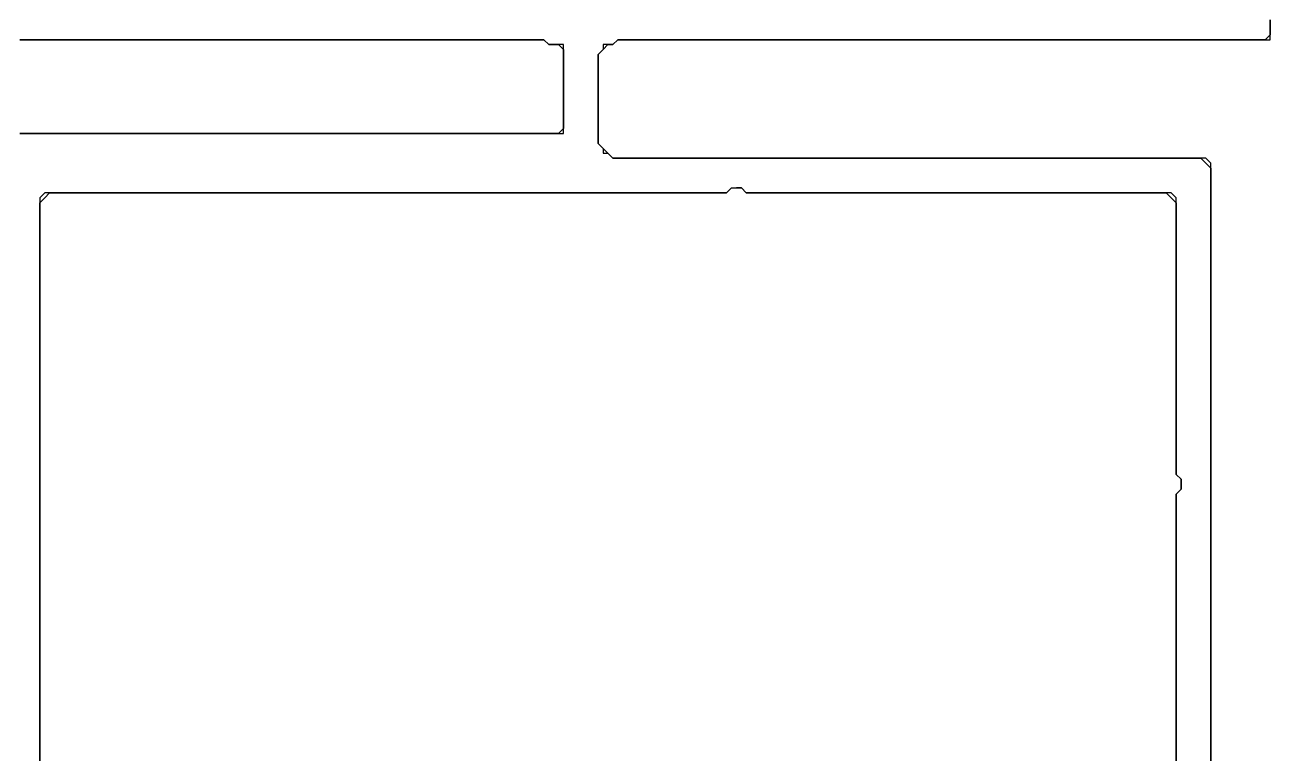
# Model space of a CAD drawing. Header units: metres. Extents: x 39 to 1548, y -1178 to -105.
# Drawn here: x 1196 to 1448, y -554.6 to -406 of the extents above; entities that cross this region are included whole.
import ezdxf

# ---------------------------------------------------------------- set-up
doc = ezdxf.new("R2010")
doc.units = ezdxf.units.M

msp = doc.modelspace()

# ---------------------------------------------------------------- linework, layer by layer
for points in [[(1448, -405), (1448, -406), (1448, -407), (1448, -408), (1447, -409), (1446, -409), (1445, -409), (1444, -409), (1443, -409), (1442, -409), (1441, -409), (1440, -409), (1439, -409), (1438, -409), (1437, -409), (1436, -409), (1435, -409), (1434, -409), (1433, -409), (1432, -409), (1431, -409), (1430, -409), (1429, -409), (1428, -409), (1427, -409), (1426, -409), (1425, -409), (1424, -409), (1423, -409), (1422, -409), (1421, -409), (1420, -409), (1419, -409), (1418, -409), (1417, -409), (1416, -409), (1415, -409), (1414, -409), (1413, -409), (1412, -409), (1411, -409), (1410, -409), (1409, -409), (1408, -409), (1407, -409), (1406, -409), (1405, -409), (1404, -409), (1403, -409), (1402, -409), (1401, -409), (1400, -409), (1399, -409), (1398, -409), (1397, -409), (1396, -409), (1395, -409), (1394, -409), (1393, -409), (1392, -409), (1391, -409), (1390, -409), (1389, -409), (1388, -409), (1387, -409), (1386, -409), (1385, -409), (1384, -409), (1383, -409), (1382, -409), (1381, -409), (1380, -409), (1379, -409), (1378, -409), (1377, -409), (1376, -409), (1375, -409), (1374, -409), (1373, -409), (1372, -409), (1371, -409), (1370, -409), (1369, -409), (1368, -409), (1367, -409), (1366, -409), (1365, -409), (1364, -409), (1363, -409), (1362, -409), (1361, -409), (1360, -409), (1359, -409), (1358, -409), (1357, -409), (1356, -409), (1355, -409), (1354, -409), (1353, -409), (1352, -409), (1351, -409), (1350, -409), (1349, -409), (1348, -409), (1347, -409), (1346, -409), (1345, -409), (1344, -409), (1343, -409), (1342, -409), (1341, -409), (1340, -409), (1339, -409), (1338, -409), (1337, -409), (1336, -409), (1335, -409), (1334, -409), (1333, -409), (1332, -409), (1331, -409), (1330, -409), (1329, -409), (1328, -409), (1327, -409), (1326, -409), (1325, -409), (1324, -409), (1323, -409), (1322, -409), (1321, -409), (1320, -409), (1319, -409), (1318, -409), (1317, -409), (1316, -409), (1315, -410), (1314, -410), (1313, -410), (1313, -411), (1312, -412), (1312, -413), (1312, -414), (1312, -415), (1312, -416), (1312, -417), (1312, -418), (1312, -419), (1312, -420), (1312, -421), (1312, -422), (1312, -423), (1312, -424), (1312, -425), (1312, -426), (1312, -427), (1312, -428), (1312, -429), (1312, -430), (1313, -431), (1313, -432), (1314, -432), (1315, -433), (1316, -433), (1317, -433), (1318, -433), (1319, -433), (1320, -433), (1321, -433), (1322, -433), (1323, -433), (1324, -433), (1325, -433), (1326, -433), (1327, -433), (1328, -433), (1329, -433), (1330, -433), (1331, -433), (1332, -433), (1333, -433), (1334, -433), (1335, -433), (1336, -433), (1337, -433), (1338, -433), (1339, -433), (1340, -433), (1341, -433), (1342, -433), (1343, -433), (1344, -433), (1345, -433), (1346, -433), (1347, -433), (1348, -433), (1349, -433), (1350, -433), (1351, -433), (1352, -433), (1353, -433), (1354, -433), (1355, -433), (1356, -433), (1357, -433), (1358, -433), (1359, -433), (1360, -433), (1361, -433), (1362, -433), (1363, -433), (1364, -433), (1365, -433), (1366, -433), (1367, -433), (1368, -433), (1369, -433), (1370, -433), (1371, -433), (1372, -433), (1373, -433), (1374, -433), (1375, -433), (1376, -433), (1377, -433), (1378, -433), (1379, -433), (1380, -433), (1381, -433), (1382, -433), (1383, -433), (1384, -433), (1385, -433), (1386, -433), (1387, -433), (1388, -433), (1389, -433), (1390, -433), (1391, -433), (1392, -433), (1393, -433), (1394, -433), (1395, -433), (1396, -433), (1397, -433), (1398, -433), (1399, -433), (1400, -433), (1401, -433), (1402, -433), (1403, -433), (1404, -433), (1405, -433), (1406, -433), (1407, -433), (1408, -433), (1409, -433), (1410, -433), (1411, -433), (1412, -433), (1413, -433), (1414, -433), (1415, -433), (1416, -433), (1417, -433), (1418, -433), (1419, -433), (1420, -433), (1421, -433), (1422, -433), (1423, -433), (1424, -433), (1425, -433), (1426, -433), (1427, -433), (1428, -433), (1429, -433), (1430, -433), (1431, -433), (1432, -433), (1433, -433), (1434, -433), (1435, -434), (1436, -435), (1436, -436), (1436, -437), (1436, -438), (1436, -439), (1436, -440), (1436, -441), (1436, -442), (1436, -443), (1436, -444), (1436, -445), (1436, -446), (1436, -447), (1436, -448), (1436, -449), (1436, -450), (1436, -451), (1436, -452), (1436, -453), (1436, -454), (1436, -455), (1436, -456), (1436, -457), (1436, -458), (1436, -459), (1436, -460), (1436, -461), (1436, -462), (1436, -463), (1436, -464), (1436, -465), (1436, -466), (1436, -467), (1436, -468), (1436, -469), (1436, -470), (1436, -471), (1436, -472), (1436, -473), (1436, -474), (1436, -475), (1436, -476), (1436, -477), (1436, -478), (1436, -479), (1436, -480), (1436, -481), (1436, -482), (1436, -483), (1436, -484), (1436, -485), (1436, -486), (1436, -487), (1436, -488), (1436, -489), (1436, -490), (1436, -491), (1436, -492), (1436, -493), (1436, -494), (1436, -495), (1436, -496), (1436, -497), (1436, -498), (1436, -499), (1436, -500), (1436, -501), (1436, -502), (1436, -503), (1436, -504), (1436, -505), (1436, -506), (1436, -507), (1436, -508), (1436, -509), (1436, -510), (1436, -511), (1436, -512), (1436, -513), (1436, -514), (1436, -515), (1436, -516), (1436, -517), (1436, -518), (1436, -519), (1436, -520), (1436, -521), (1436, -522), (1436, -523), (1436, -524), (1436, -525), (1436, -526), (1436, -527), (1436, -528), (1436, -529), (1436, -530), (1436, -531), (1436, -532), (1436, -533), (1436, -534), (1436, -535), (1436, -536), (1436, -537), (1436, -538), (1436, -539), (1436, -540), (1436, -541), (1436, -542), (1436, -543), (1436, -544), (1436, -545), (1436, -546), (1436, -547), (1436, -548), (1436, -549), (1436, -550), (1436, -551), (1436, -552), (1436, -553), (1436, -554), (1436, -555)], [(1436, -555), (1436, -554), (1436, -553), (1436, -552), (1436, -551), (1436, -550), (1436, -549), (1436, -548), (1436, -547), (1436, -546), (1436, -545), (1436, -544), (1436, -543), (1436, -542), (1436, -541), (1436, -540), (1436, -539), (1436, -538), (1436, -537), (1436, -536), (1436, -535), (1436, -534), (1436, -533), (1436, -532), (1436, -531), (1436, -530), (1436, -529), (1436, -528), (1436, -527), (1436, -526), (1436, -525), (1436, -524), (1436, -523), (1436, -522), (1436, -521), (1436, -520), (1436, -519), (1436, -518), (1436, -517), (1436, -516), (1436, -515), (1436, -514), (1436, -513), (1436, -512), (1436, -511), (1436, -510), (1436, -509), (1436, -508), (1436, -507), (1436, -506), (1436, -505), (1436, -504), (1436, -503), (1436, -502), (1436, -501), (1436, -500), (1436, -499), (1436, -498), (1436, -497), (1436, -496), (1436, -495), (1436, -494), (1436, -493), (1436, -492), (1436, -491), (1436, -490), (1436, -489), (1436, -488), (1436, -487), (1436, -486), (1436, -485), (1436, -484), (1436, -483), (1436, -482), (1436, -481), (1436, -480), (1436, -479), (1436, -478), (1436, -477), (1436, -476), (1436, -475), (1436, -474), (1436, -473), (1436, -472), (1436, -471), (1436, -470), (1436, -469), (1436, -468), (1436, -467), (1436, -466), (1436, -465), (1436, -464), (1436, -463), (1436, -462), (1436, -461), (1436, -460), (1436, -459), (1436, -458), (1436, -457), (1436, -456), (1436, -455), (1436, -454), (1436, -453), (1436, -452), (1436, -451), (1436, -450), (1436, -449), (1436, -448), (1436, -447), (1436, -446), (1436, -445), (1436, -444), (1436, -443), (1436, -442), (1436, -441), (1436, -440), (1436, -439), (1436, -438), (1436, -437), (1436, -436), (1436, -435), (1436, -434), (1435, -433), (1434, -433), (1433, -433), (1432, -433), (1431, -433), (1430, -433), (1429, -433), (1428, -433), (1427, -433), (1426, -433), (1425, -433), (1424, -433), (1423, -433), (1422, -433), (1421, -433), (1420, -433), (1419, -433), (1418, -433), (1417, -433), (1416, -433), (1415, -433), (1414, -433), (1413, -433), (1412, -433), (1411, -433), (1410, -433), (1409, -433), (1408, -433), (1407, -433), (1406, -433), (1405, -433), (1404, -433), (1403, -433), (1402, -433), (1401, -433), (1400, -433), (1399, -433), (1398, -433), (1397, -433), (1396, -433), (1395, -433), (1394, -433), (1393, -433), (1392, -433), (1391, -433), (1390, -433), (1389, -433), (1388, -433), (1387, -433), (1386, -433), (1385, -433), (1384, -433), (1383, -433), (1382, -433), (1381, -433), (1380, -433), (1379, -433), (1378, -433), (1377, -433), (1376, -433), (1375, -433), (1374, -433), (1373, -433), (1372, -433), (1371, -433), (1370, -433), (1369, -433), (1368, -433), (1367, -433), (1366, -433), (1365, -433), (1364, -433), (1363, -433), (1362, -433), (1361, -433), (1360, -433), (1359, -433), (1358, -433), (1357, -433), (1356, -433), (1355, -433), (1354, -433), (1353, -433), (1352, -433), (1351, -433), (1350, -433), (1349, -433), (1348, -433), (1347, -433), (1346, -433), (1345, -433), (1344, -433), (1343, -433), (1342, -433), (1341, -433), (1340, -433), (1339, -433), (1338, -433), (1337, -433), (1336, -433), (1335, -433), (1334, -433), (1333, -433), (1332, -433), (1331, -433), (1330, -433), (1329, -433), (1328, -433), (1327, -433), (1326, -433), (1325, -433), (1324, -433), (1323, -433), (1322, -433), (1321, -433), (1320, -433), (1319, -433), (1318, -433), (1317, -433), (1316, -433), (1315, -433), (1314, -432), (1313, -431), (1312, -430), (1312, -429), (1312, -428), (1312, -427), (1312, -426), (1312, -425), (1312, -424), (1312, -423), (1312, -422), (1312, -421), (1312, -420), (1312, -419), (1312, -418), (1312, -417), (1312, -416), (1312, -415), (1312, -414), (1312, -413), (1312, -412), (1313, -411), (1314, -410), (1315, -410), (1316, -409), (1317, -409), (1318, -409), (1319, -409), (1320, -409), (1321, -409), (1322, -409), (1323, -409), (1324, -409), (1325, -409), (1326, -409), (1327, -409), (1328, -409), (1329, -409), (1330, -409), (1331, -409), (1332, -409), (1333, -409), (1334, -409), (1335, -409), (1336, -409), (1337, -409), (1338, -409), (1339, -409), (1340, -409), (1341, -409), (1342, -409), (1343, -409), (1344, -409), (1345, -409), (1346, -409), (1347, -409), (1348, -409), (1349, -409), (1350, -409), (1351, -409), (1352, -409), (1353, -409), (1354, -409), (1355, -409), (1356, -409), (1357, -409), (1358, -409), (1359, -409), (1360, -409), (1361, -409), (1362, -409), (1363, -409), (1364, -409), (1365, -409), (1366, -409), (1367, -409), (1368, -409), (1369, -409), (1370, -409), (1371, -409), (1372, -409), (1373, -409), (1374, -409), (1375, -409), (1376, -409), (1377, -409), (1378, -409), (1379, -409), (1380, -409), (1381, -409), (1382, -409), (1383, -409), (1384, -409), (1385, -409), (1386, -409), (1387, -409), (1388, -409), (1389, -409), (1390, -409), (1391, -409), (1392, -409), (1393, -409), (1394, -409), (1395, -409), (1396, -409), (1397, -409), (1398, -409), (1399, -409), (1400, -409), (1401, -409), (1402, -409), (1403, -409), (1404, -409), (1405, -409), (1406, -409), (1407, -409), (1408, -409), (1409, -409), (1410, -409), (1411, -409), (1412, -409), (1413, -409), (1414, -409), (1415, -409), (1416, -409), (1417, -409), (1418, -409), (1419, -409), (1420, -409), (1421, -409), (1422, -409), (1423, -409), (1424, -409), (1425, -409), (1426, -409), (1427, -409), (1428, -409), (1429, -409), (1430, -409), (1431, -409), (1432, -409), (1433, -409), (1434, -409), (1435, -409), (1436, -409), (1437, -409), (1438, -409), (1439, -409), (1440, -409), (1441, -409), (1442, -409), (1443, -409), (1444, -409), (1445, -409), (1446, -409), (1447, -409), (1448, -409), (1448, -408), (1448, -407), (1448, -406), (1448, -405)], [(1195, -409), (1196, -409), (1197, -409), (1198, -409), (1199, -409), (1200, -409), (1201, -409), (1202, -409), (1203, -409), (1204, -409), (1205, -409), (1206, -409), (1207, -409), (1208, -409), (1209, -409), (1210, -409), (1211, -409), (1212, -409), (1213, -409), (1214, -409), (1215, -409), (1216, -409), (1217, -409), (1218, -409), (1219, -409), (1220, -409), (1221, -409), (1222, -409), (1223, -409), (1224, -409), (1225, -409), (1226, -409), (1227, -409), (1228, -409), (1229, -409), (1230, -409), (1231, -409), (1232, -409), (1233, -409), (1234, -409), (1235, -409), (1236, -409), (1237, -409), (1238, -409), (1239, -409), (1240, -409), (1241, -409), (1242, -409), (1243, -409), (1244, -409), (1245, -409), (1246, -409), (1247, -409), (1248, -409), (1249, -409), (1250, -409), (1251, -409), (1252, -409), (1253, -409), (1254, -409), (1255, -409), (1256, -409), (1257, -409), (1258, -409), (1259, -409), (1260, -409), (1261, -409), (1262, -409), (1263, -409), (1264, -409), (1265, -409), (1266, -409), (1267, -409), (1268, -409), (1269, -409), (1270, -409), (1271, -409), (1272, -409), (1273, -409), (1274, -409), (1275, -409), (1276, -409), (1277, -409), (1278, -409), (1279, -409), (1280, -409), (1281, -409), (1282, -409), (1283, -409), (1284, -409), (1285, -409), (1286, -409), (1287, -409), (1288, -409), (1289, -409), (1290, -409), (1291, -409), (1292, -409), (1293, -409), (1294, -409), (1295, -409), (1296, -409), (1297, -409), (1298, -409), (1299, -409), (1300, -409), (1301, -409), (1302, -410), (1303, -410), (1304, -410), (1305, -411), (1305, -412), (1305, -413), (1305, -414), (1305, -415), (1305, -416), (1305, -417), (1305, -418), (1305, -419), (1305, -420), (1305, -421), (1305, -422), (1305, -423), (1305, -424), (1305, -425), (1305, -426), (1305, -427), (1304, -428), (1303, -428), (1302, -428), (1301, -428), (1300, -428), (1299, -428), (1298, -428), (1297, -428), (1296, -428), (1295, -428), (1294, -428), (1293, -428), (1292, -428), (1291, -428), (1290, -428), (1289, -428), (1288, -428), (1287, -428), (1286, -428), (1285, -428), (1284, -428), (1283, -428), (1282, -428), (1281, -428), (1280, -428), (1279, -428), (1278, -428), (1277, -428), (1276, -428), (1275, -428), (1274, -428), (1273, -428), (1272, -428), (1271, -428), (1270, -428), (1269, -428), (1268, -428), (1267, -428), (1266, -428), (1265, -428), (1264, -428), (1263, -428), (1262, -428), (1261, -428), (1260, -428), (1259, -428), (1258, -428), (1257, -428), (1256, -428), (1255, -428), (1254, -428), (1253, -428), (1252, -428), (1251, -428), (1250, -428), (1249, -428), (1248, -428), (1247, -428), (1246, -428), (1245, -428), (1244, -428), (1243, -428), (1242, -428), (1241, -428), (1240, -428), (1239, -428), (1238, -428), (1237, -428), (1236, -428), (1235, -428), (1234, -428), (1233, -428), (1232, -428), (1231, -428), (1230, -428), (1229, -428), (1228, -428), (1227, -428), (1226, -428), (1225, -428), (1224, -428), (1223, -428), (1222, -428), (1221, -428), (1220, -428), (1219, -428), (1218, -428), (1217, -428), (1216, -428), (1215, -428), (1214, -428), (1213, -428), (1212, -428), (1211, -428), (1210, -428), (1209, -428), (1208, -428), (1207, -428), (1206, -428), (1205, -428), (1204, -428), (1203, -428), (1202, -428), (1201, -428), (1200, -428), (1199, -428), (1198, -428), (1197, -428), (1196, -428), (1195, -428)], [(1195, -428), (1196, -428), (1197, -428), (1198, -428), (1199, -428), (1200, -428), (1201, -428), (1202, -428), (1203, -428), (1204, -428), (1205, -428), (1206, -428), (1207, -428), (1208, -428), (1209, -428), (1210, -428), (1211, -428), (1212, -428), (1213, -428), (1214, -428), (1215, -428), (1216, -428), (1217, -428), (1218, -428), (1219, -428), (1220, -428), (1221, -428), (1222, -428), (1223, -428), (1224, -428), (1225, -428), (1226, -428), (1227, -428), (1228, -428), (1229, -428), (1230, -428), (1231, -428), (1232, -428), (1233, -428), (1234, -428), (1235, -428), (1236, -428), (1237, -428), (1238, -428), (1239, -428), (1240, -428), (1241, -428), (1242, -428), (1243, -428), (1244, -428), (1245, -428), (1246, -428), (1247, -428), (1248, -428), (1249, -428), (1250, -428), (1251, -428), (1252, -428), (1253, -428), (1254, -428), (1255, -428), (1256, -428), (1257, -428), (1258, -428), (1259, -428), (1260, -428), (1261, -428), (1262, -428), (1263, -428), (1264, -428), (1265, -428), (1266, -428), (1267, -428), (1268, -428), (1269, -428), (1270, -428), (1271, -428), (1272, -428), (1273, -428), (1274, -428), (1275, -428), (1276, -428), (1277, -428), (1278, -428), (1279, -428), (1280, -428), (1281, -428), (1282, -428), (1283, -428), (1284, -428), (1285, -428), (1286, -428), (1287, -428), (1288, -428), (1289, -428), (1290, -428), (1291, -428), (1292, -428), (1293, -428), (1294, -428), (1295, -428), (1296, -428), (1297, -428), (1298, -428), (1299, -428), (1300, -428), (1301, -428), (1302, -428), (1303, -428), (1304, -428), (1305, -428), (1305, -427), (1305, -426), (1305, -425), (1305, -424), (1305, -423), (1305, -422), (1305, -421), (1305, -420), (1305, -419), (1305, -418), (1305, -417), (1305, -416), (1305, -415), (1305, -414), (1305, -413), (1305, -412), (1305, -411), (1305, -410), (1304, -410), (1303, -410), (1302, -410), (1301, -409), (1300, -409), (1299, -409), (1298, -409), (1297, -409), (1296, -409), (1295, -409), (1294, -409), (1293, -409), (1292, -409), (1291, -409), (1290, -409), (1289, -409), (1288, -409), (1287, -409), (1286, -409), (1285, -409), (1284, -409), (1283, -409), (1282, -409), (1281, -409), (1280, -409), (1279, -409), (1278, -409), (1277, -409), (1276, -409), (1275, -409), (1274, -409), (1273, -409), (1272, -409), (1271, -409), (1270, -409), (1269, -409), (1268, -409), (1267, -409), (1266, -409), (1265, -409), (1264, -409), (1263, -409), (1262, -409), (1261, -409), (1260, -409), (1259, -409), (1258, -409), (1257, -409), (1256, -409), (1255, -409), (1254, -409), (1253, -409), (1252, -409), (1251, -409), (1250, -409), (1249, -409), (1248, -409), (1247, -409), (1246, -409), (1245, -409), (1244, -409), (1243, -409), (1242, -409), (1241, -409), (1240, -409), (1239, -409), (1238, -409), (1237, -409), (1236, -409), (1235, -409), (1234, -409), (1233, -409), (1232, -409), (1231, -409), (1230, -409), (1229, -409), (1228, -409), (1227, -409), (1226, -409), (1225, -409), (1224, -409), (1223, -409), (1222, -409), (1221, -409), (1220, -409), (1219, -409), (1218, -409), (1217, -409), (1216, -409), (1215, -409), (1214, -409), (1213, -409), (1212, -409), (1211, -409), (1210, -409), (1209, -409), (1208, -409), (1207, -409), (1206, -409), (1205, -409), (1204, -409), (1203, -409), (1202, -409), (1201, -409), (1200, -409), (1199, -409), (1198, -409), (1197, -409), (1196, -409), (1195, -409)], [(1339, -439), (1338, -440), (1337, -440), (1336, -440), (1335, -440), (1334, -440), (1333, -440), (1332, -440), (1331, -440), (1330, -440), (1329, -440), (1328, -440), (1327, -440), (1326, -440), (1325, -440), (1324, -440), (1323, -440), (1322, -440), (1321, -440), (1320, -440), (1319, -440), (1318, -440), (1317, -440), (1316, -440), (1315, -440), (1314, -440), (1313, -440), (1312, -440), (1311, -440), (1310, -440), (1309, -440), (1308, -440), (1307, -440), (1306, -440), (1305, -440), (1304, -440), (1303, -440), (1302, -440), (1301, -440), (1300, -440), (1299, -440), (1298, -440), (1297, -440), (1296, -440), (1295, -440), (1294, -440), (1293, -440), (1292, -440), (1291, -440), (1290, -440), (1289, -440), (1288, -440), (1287, -440), (1286, -440), (1285, -440), (1284, -440), (1283, -440), (1282, -440), (1281, -440), (1280, -440), (1279, -440), (1278, -440), (1277, -440), (1276, -440), (1275, -440), (1274, -440), (1273, -440), (1272, -440), (1271, -440), (1270, -440), (1269, -440), (1268, -440), (1267, -440), (1266, -440), (1265, -440), (1264, -440), (1263, -440), (1262, -440), (1261, -440), (1260, -440), (1259, -440), (1258, -440), (1257, -440), (1256, -440), (1255, -440), (1254, -440), (1253, -440), (1252, -440), (1251, -440), (1250, -440), (1249, -440), (1248, -440), (1247, -440), (1246, -440), (1245, -440), (1244, -440), (1243, -440), (1242, -440), (1241, -440), (1240, -440), (1239, -440), (1238, -440), (1237, -440), (1236, -440), (1235, -440), (1234, -440), (1233, -440), (1232, -440), (1231, -440), (1230, -440), (1229, -440), (1228, -440), (1227, -440), (1226, -440), (1225, -440), (1224, -440), (1223, -440), (1222, -440), (1221, -440), (1220, -440), (1219, -440), (1218, -440), (1217, -440), (1216, -440), (1215, -440), (1214, -440), (1213, -440), (1212, -440), (1211, -440), (1210, -440), (1209, -440), (1208, -440), (1207, -440), (1206, -440), (1205, -440), (1204, -440), (1203, -440), (1202, -440), (1201, -440), (1200, -440), (1199, -441), (1199, -442), (1199, -443), (1199, -444), (1199, -445), (1199, -446), (1199, -447), (1199, -448), (1199, -449), (1199, -450), (1199, -451), (1199, -452), (1199, -453), (1199, -454), (1199, -455), (1199, -456), (1199, -457), (1199, -458), (1199, -459), (1199, -460), (1199, -461), (1199, -462), (1199, -463), (1199, -464), (1199, -465), (1199, -466), (1199, -467), (1199, -468), (1199, -469), (1199, -470), (1199, -471), (1199, -472), (1199, -473), (1199, -474), (1199, -475), (1199, -476), (1199, -477), (1199, -478), (1199, -479), (1199, -480), (1199, -481), (1199, -482), (1199, -483), (1199, -484), (1199, -485), (1199, -486), (1199, -487), (1199, -488), (1199, -489), (1199, -490), (1199, -491), (1199, -492), (1199, -493), (1199, -494), (1199, -495), (1199, -496), (1199, -497), (1199, -498), (1199, -499), (1199, -500), (1199, -501), (1199, -502), (1199, -503), (1199, -504), (1199, -505), (1199, -506), (1199, -507), (1199, -508), (1199, -509), (1199, -510), (1199, -511), (1199, -512), (1199, -513), (1199, -514), (1199, -515), (1199, -516), (1199, -517), (1199, -518), (1199, -519), (1199, -520), (1199, -521), (1199, -522), (1199, -523), (1199, -524), (1199, -525), (1199, -526), (1199, -527), (1199, -528), (1199, -529), (1199, -530), (1199, -531), (1199, -532), (1199, -533), (1199, -534), (1199, -535), (1199, -536), (1199, -537), (1199, -538), (1199, -539), (1199, -540), (1199, -541), (1199, -542), (1199, -543), (1199, -544), (1199, -545), (1199, -546), (1199, -547), (1199, -548), (1199, -549), (1199, -550), (1199, -551), (1199, -552), (1199, -553), (1199, -554), (1199, -555)], [(1199, -555), (1199, -554), (1199, -553), (1199, -552), (1199, -551), (1199, -550), (1199, -549), (1199, -548), (1199, -547), (1199, -546), (1199, -545), (1199, -544), (1199, -543), (1199, -542), (1199, -541), (1199, -540), (1199, -539), (1199, -538), (1199, -537), (1199, -536), (1199, -535), (1199, -534), (1199, -533), (1199, -532), (1199, -531), (1199, -530), (1199, -529), (1199, -528), (1199, -527), (1199, -526), (1199, -525), (1199, -524), (1199, -523), (1199, -522), (1199, -521), (1199, -520), (1199, -519), (1199, -518), (1199, -517), (1199, -516), (1199, -515), (1199, -514), (1199, -513), (1199, -512), (1199, -511), (1199, -510), (1199, -509), (1199, -508), (1199, -507), (1199, -506), (1199, -505), (1199, -504), (1199, -503), (1199, -502), (1199, -501), (1199, -500), (1199, -499), (1199, -498), (1199, -497), (1199, -496), (1199, -495), (1199, -494), (1199, -493), (1199, -492), (1199, -491), (1199, -490), (1199, -489), (1199, -488), (1199, -487), (1199, -486), (1199, -485), (1199, -484), (1199, -483), (1199, -482), (1199, -481), (1199, -480), (1199, -479), (1199, -478), (1199, -477), (1199, -476), (1199, -475), (1199, -474), (1199, -473), (1199, -472), (1199, -471), (1199, -470), (1199, -469), (1199, -468), (1199, -467), (1199, -466), (1199, -465), (1199, -464), (1199, -463), (1199, -462), (1199, -461), (1199, -460), (1199, -459), (1199, -458), (1199, -457), (1199, -456), (1199, -455), (1199, -454), (1199, -453), (1199, -452), (1199, -451), (1199, -450), (1199, -449), (1199, -448), (1199, -447), (1199, -446), (1199, -445), (1199, -444), (1199, -443), (1199, -442), (1200, -441), (1201, -440), (1202, -440), (1203, -440), (1204, -440), (1205, -440), (1206, -440), (1207, -440), (1208, -440), (1209, -440), (1210, -440), (1211, -440), (1212, -440), (1213, -440), (1214, -440), (1215, -440), (1216, -440), (1217, -440), (1218, -440), (1219, -440), (1220, -440), (1221, -440), (1222, -440), (1223, -440), (1224, -440), (1225, -440), (1226, -440), (1227, -440), (1228, -440), (1229, -440), (1230, -440), (1231, -440), (1232, -440), (1233, -440), (1234, -440), (1235, -440), (1236, -440), (1237, -440), (1238, -440), (1239, -440), (1240, -440), (1241, -440), (1242, -440), (1243, -440), (1244, -440), (1245, -440), (1246, -440), (1247, -440), (1248, -440), (1249, -440), (1250, -440), (1251, -440), (1252, -440), (1253, -440), (1254, -440), (1255, -440), (1256, -440), (1257, -440), (1258, -440), (1259, -440), (1260, -440), (1261, -440), (1262, -440), (1263, -440), (1264, -440), (1265, -440), (1266, -440), (1267, -440), (1268, -440), (1269, -440), (1270, -440), (1271, -440), (1272, -440), (1273, -440), (1274, -440), (1275, -440), (1276, -440), (1277, -440), (1278, -440), (1279, -440), (1280, -440), (1281, -440), (1282, -440), (1283, -440), (1284, -440), (1285, -440), (1286, -440), (1287, -440), (1288, -440), (1289, -440), (1290, -440), (1291, -440), (1292, -440), (1293, -440), (1294, -440), (1295, -440), (1296, -440), (1297, -440), (1298, -440), (1299, -440), (1300, -440), (1301, -440), (1302, -440), (1303, -440), (1304, -440), (1305, -440), (1306, -440), (1307, -440), (1308, -440), (1309, -440), (1310, -440), (1311, -440), (1312, -440), (1313, -440), (1314, -440), (1315, -440), (1316, -440), (1317, -440), (1318, -440), (1319, -440), (1320, -440), (1321, -440), (1322, -440), (1323, -440), (1324, -440), (1325, -440), (1326, -440), (1327, -440), (1328, -440), (1329, -440), (1330, -440), (1331, -440), (1332, -440), (1333, -440), (1334, -440), (1335, -440), (1336, -440), (1337, -440), (1338, -440), (1339, -439), (1340, -439), (1341, -439), (1342, -440), (1343, -440), (1344, -440), (1345, -440), (1346, -440), (1347, -440), (1348, -440), (1349, -440), (1350, -440), (1351, -440), (1352, -440), (1353, -440), (1354, -440), (1355, -440), (1356, -440), (1357, -440), (1358, -440), (1359, -440), (1360, -440), (1361, -440), (1362, -440), (1363, -440), (1364, -440), (1365, -440), (1366, -440), (1367, -440), (1368, -440), (1369, -440), (1370, -440), (1371, -440), (1372, -440), (1373, -440), (1374, -440), (1375, -440), (1376, -440), (1377, -440), (1378, -440), (1379, -440), (1380, -440), (1381, -440), (1382, -440), (1383, -440), (1384, -440), (1385, -440), (1386, -440), (1387, -440), (1388, -440), (1389, -440), (1390, -440), (1391, -440), (1392, -440), (1393, -440), (1394, -440), (1395, -440), (1396, -440), (1397, -440), (1398, -440), (1399, -440), (1400, -440), (1401, -440), (1402, -440), (1403, -440), (1404, -440), (1405, -440), (1406, -440), (1407, -440), (1408, -440), (1409, -440), (1410, -440), (1411, -440), (1412, -440), (1413, -440), (1414, -440), (1415, -440), (1416, -440), (1417, -440), (1418, -440), (1419, -440), (1420, -440), (1421, -440), (1422, -440), (1423, -440), (1424, -440), (1425, -440), (1426, -440), (1427, -440), (1428, -441), (1429, -442), (1429, -443), (1429, -444), (1429, -445), (1429, -446), (1429, -447), (1429, -448), (1429, -449), (1429, -450), (1429, -451), (1429, -452), (1429, -453), (1429, -454), (1429, -455), (1429, -456), (1429, -457), (1429, -458), (1429, -459), (1429, -460), (1429, -461), (1429, -462), (1429, -463), (1429, -464), (1429, -465), (1429, -466), (1429, -467), (1429, -468), (1429, -469), (1429, -470), (1429, -471), (1429, -472), (1429, -473), (1429, -474), (1429, -475), (1429, -476), (1429, -477), (1429, -478), (1429, -479), (1429, -480), (1429, -481), (1429, -482), (1429, -483), (1429, -484), (1429, -485), (1429, -486), (1429, -487), (1429, -488), (1429, -489), (1429, -490), (1429, -491), (1429, -492), (1429, -493), (1429, -494), (1429, -495), (1429, -496), (1429, -497), (1430, -498), (1430, -499), (1430, -500), (1429, -501), (1429, -502), (1429, -503), (1429, -504), (1429, -505), (1429, -506), (1429, -507), (1429, -508), (1429, -509), (1429, -510), (1429, -511), (1429, -512), (1429, -513), (1429, -514), (1429, -515), (1429, -516), (1429, -517), (1429, -518), (1429, -519), (1429, -520), (1429, -521), (1429, -522), (1429, -523), (1429, -524), (1429, -525), (1429, -526), (1429, -527), (1429, -528), (1429, -529), (1429, -530), (1429, -531), (1429, -532), (1429, -533), (1429, -534), (1429, -535), (1429, -536), (1429, -537), (1429, -538), (1429, -539), (1429, -540), (1429, -541), (1429, -542), (1429, -543), (1429, -544), (1429, -545), (1429, -546), (1429, -547), (1429, -548), (1429, -549), (1429, -550), (1429, -551), (1429, -552), (1429, -553), (1429, -554), (1429, -555)], [(1429, -555), (1429, -554), (1429, -553), (1429, -552), (1429, -551), (1429, -550), (1429, -549), (1429, -548), (1429, -547), (1429, -546), (1429, -545), (1429, -544), (1429, -543), (1429, -542), (1429, -541), (1429, -540), (1429, -539), (1429, -538), (1429, -537), (1429, -536), (1429, -535), (1429, -534), (1429, -533), (1429, -532), (1429, -531), (1429, -530), (1429, -529), (1429, -528), (1429, -527), (1429, -526), (1429, -525), (1429, -524), (1429, -523), (1429, -522), (1429, -521), (1429, -520), (1429, -519), (1429, -518), (1429, -517), (1429, -516), (1429, -515), (1429, -514), (1429, -513), (1429, -512), (1429, -511), (1429, -510), (1429, -509), (1429, -508), (1429, -507), (1429, -506), (1429, -505), (1429, -504), (1429, -503), (1429, -502), (1429, -501), (1430, -500), (1430, -499), (1430, -498), (1429, -497), (1429, -496), (1429, -495), (1429, -494), (1429, -493), (1429, -492), (1429, -491), (1429, -490), (1429, -489), (1429, -488), (1429, -487), (1429, -486), (1429, -485), (1429, -484), (1429, -483), (1429, -482), (1429, -481), (1429, -480), (1429, -479), (1429, -478), (1429, -477), (1429, -476), (1429, -475), (1429, -474), (1429, -473), (1429, -472), (1429, -471), (1429, -470), (1429, -469), (1429, -468), (1429, -467), (1429, -466), (1429, -465), (1429, -464), (1429, -463), (1429, -462), (1429, -461), (1429, -460), (1429, -459), (1429, -458), (1429, -457), (1429, -456), (1429, -455), (1429, -454), (1429, -453), (1429, -452), (1429, -451), (1429, -450), (1429, -449), (1429, -448), (1429, -447), (1429, -446), (1429, -445), (1429, -444), (1429, -443), (1429, -442), (1429, -441), (1428, -440), (1427, -440), (1426, -440), (1425, -440), (1424, -440), (1423, -440), (1422, -440), (1421, -440), (1420, -440), (1419, -440), (1418, -440), (1417, -440), (1416, -440), (1415, -440), (1414, -440), (1413, -440), (1412, -440), (1411, -440), (1410, -440), (1409, -440), (1408, -440), (1407, -440), (1406, -440), (1405, -440), (1404, -440), (1403, -440), (1402, -440), (1401, -440), (1400, -440), (1399, -440), (1398, -440), (1397, -440), (1396, -440), (1395, -440), (1394, -440), (1393, -440), (1392, -440), (1391, -440), (1390, -440), (1389, -440), (1388, -440), (1387, -440), (1386, -440), (1385, -440), (1384, -440), (1383, -440), (1382, -440), (1381, -440), (1380, -440), (1379, -440), (1378, -440), (1377, -440), (1376, -440), (1375, -440), (1374, -440), (1373, -440), (1372, -440), (1371, -440), (1370, -440), (1369, -440), (1368, -440), (1367, -440), (1366, -440), (1365, -440), (1364, -440), (1363, -440), (1362, -440), (1361, -440), (1360, -440), (1359, -440), (1358, -440), (1357, -440), (1356, -440), (1355, -440), (1354, -440), (1353, -440), (1352, -440), (1351, -440), (1350, -440), (1349, -440), (1348, -440), (1347, -440), (1346, -440), (1345, -440), (1344, -440), (1343, -440), (1342, -440), (1341, -439), (1340, -439)]]:
    msp.add_lwpolyline(points)

doc.saveas('drawing.dxf')
